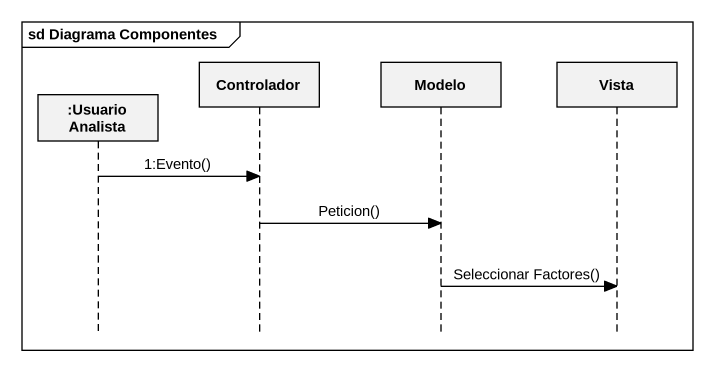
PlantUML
@startuml
mainframe sd Diagrama Componentes
hide footbox
participant ":Usuario Analista" as Usuario_Analista
participant Controlador
participant Modelo
participant Vista

Usuario_Analista -> Controlador : 1:Evento()
Controlador -> Modelo : Peticion()
Modelo -> Vista : Seleccionar Factores()
@enduml
